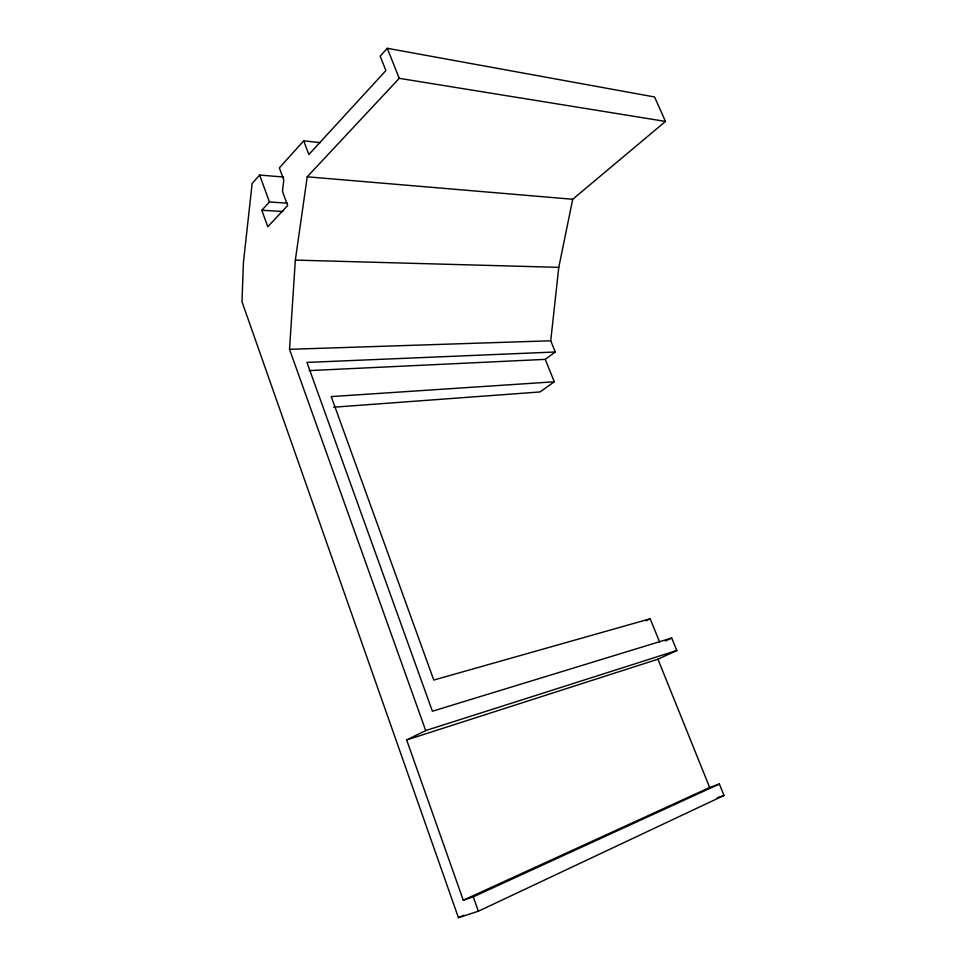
<?xml version="1.0" encoding="UTF-8"?>
<svg xmlns="http://www.w3.org/2000/svg" width="966" height="966" viewBox="0 0 966 966"><rect width="100%" height="100%" fill="white"/><g stroke="black" fill="none" stroke-linecap="round" stroke-linejoin="round"><path stroke-width="1.45" d="M283.63 177.044L259.649 175.051L252.138 183.48L243.42 262.498L241.983 301.694L458.439 917.7L478.363 911.228L724.017 795.453L719.38 784.018L473.255 896.846L463.282 900.215L406.662 739.944L425.704 730.562L289.534 349.318L295.33 260.096L307.236 176.802L399.248 78.331L665.502 121.426L654.562 96.986L387.281 48.3L380.169 56.125L385.893 70.578L308.854 154.536L303.71 140.831L320.217 142.63M309.205 370.606L545.235 359.364L555.293 351.986L550.729 340.781L558.783 267.353L572.729 199.262L665.502 121.426M303.71 140.831L279.343 167.891L283.787 179.954L282.458 191.328L287.675 205.577L267.775 226.732L261.822 210.25L269.429 201.979L287.482 203.174M545.235 359.364L554.303 381.787L539.994 391.955L333.668 407.205M646.194 620.752L650.19 618.771L659.621 642.076M665.308 641.026L671.708 637.995L676.804 650.492L657.943 659.21L406.662 739.944M458.439 917.7L463.885 915.152M463.282 900.215L709.66 787.495L719.38 784.018M717.074 797.868L724.017 795.453M425.704 730.562L676.804 650.492M671.708 637.995L432.394 711.23L306.959 362.419L555.293 351.986M650.19 618.771L433.782 680.04L331.229 396.591L554.303 381.787M289.534 349.318L550.729 340.781M295.33 260.096L558.783 267.353M261.822 210.25L282.857 211.506M307.236 176.802L572.729 199.262M657.943 659.21L709.66 787.495M387.281 48.3L399.248 78.331M259.649 175.051L269.429 201.979M473.255 896.846L478.363 911.228"/></g></svg>
